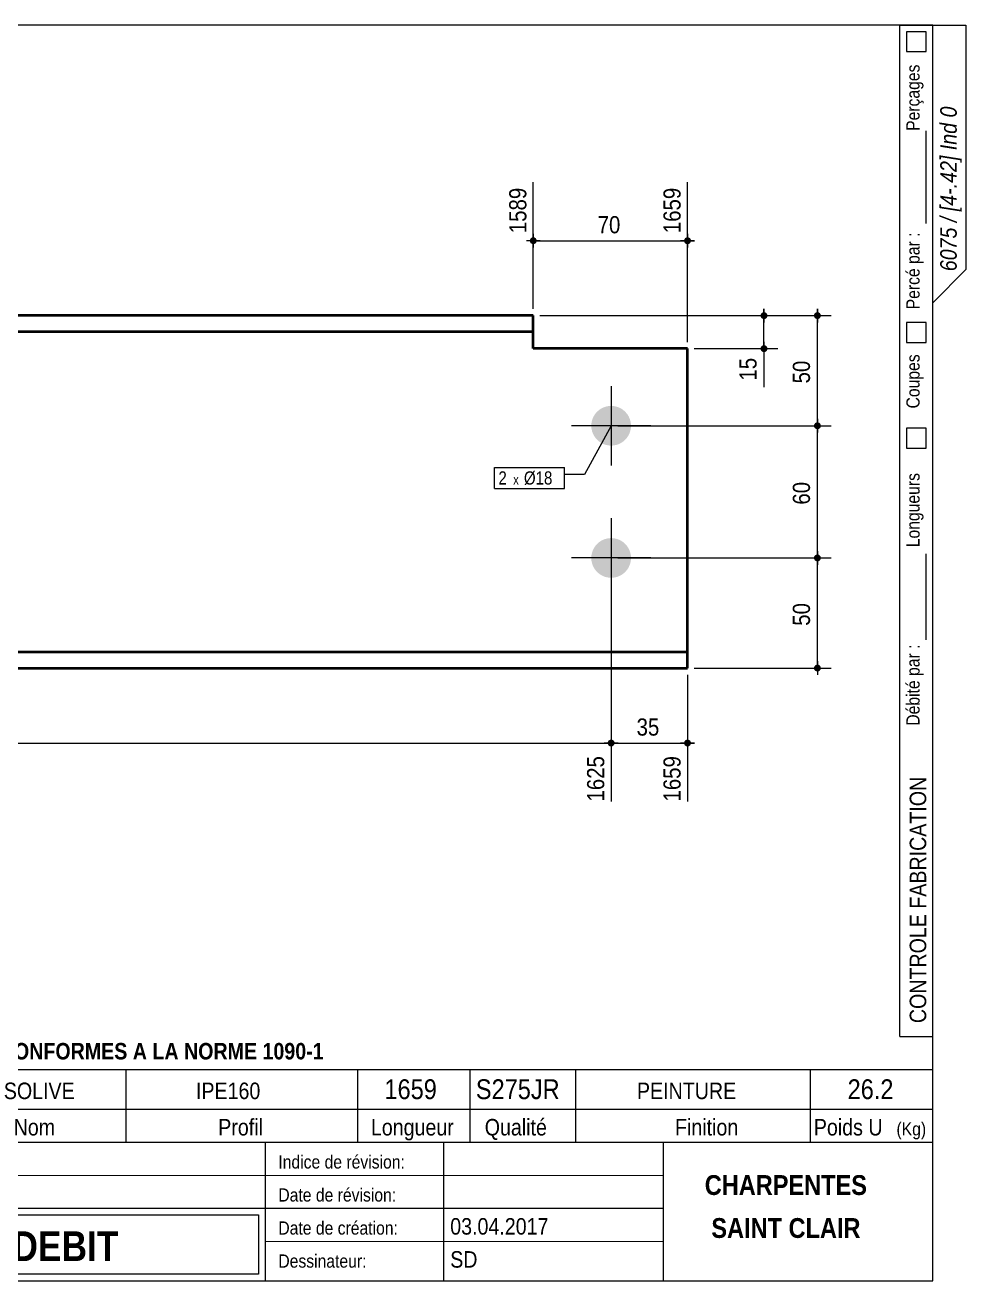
# Model space of a CAD drawing. Header units: millimetres. Extents: x 2 to 287, y 5 to 195.
# Drawn here: x 144.7 to 287, y 5 to 195 of the extents above; entities that cross this region are included whole.
import ezdxf

# ---------------------------------------------------------------- set-up
doc = ezdxf.new("R2010")
doc.units = ezdxf.units.MM
for name, color, linetype, lineweight in [('Autre type objet', 1, 'Continuous', 0), ('Boulon', 7, 'Continuous', 0), ('Cotation', 7, 'Continuous', 0), ('Désignation boulon', 3, 'Continuous', 0), ('Feuille dessin', 5, 'Continuous', 0), ('Piece', 2, 'Continuous', 0)]:
    doc.layers.add(name, color=color, linetype=linetype, lineweight=lineweight)
doc.styles.add('ARIAL', font='ARIAL.TTF')
doc.styles.add('ARIAL_BOLD', font='ARIALBD.TTF')
doc.styles.add('ARIAL_ITALIC', font='ARIALI.TTF')
doc.styles.add('COMIC_SANS_MS', font='COMIC.TTF')

# ---------------------------------------------------------------- blocks, each defined once
blk = doc.blocks.new('*A1')
at = {"layer": 'Boulon'}
for points in [[(233.42, 137.38), (233.49, 137.38), (233.56, 137.37), (233.64, 137.37), (233.71, 137.36), (233.78, 137.35), (233.86, 137.34), (233.93, 137.32), (234, 137.31), (234.07, 137.29), (234.14, 137.27), (234.21, 137.25), (234.28, 137.23), (234.35, 137.21), (234.42, 137.18), (234.49, 137.15), (234.56, 137.13), (234.63, 137.09), (234.69, 137.06), (234.76, 137.03), (234.82, 136.99), (234.88, 136.96), (234.95, 136.92), (235.01, 136.88), (235.07, 136.84), (235.13, 136.79), (235.19, 136.75), (235.25, 136.7), (235.3, 136.65), (235.36, 136.61), (235.41, 136.56), (235.46, 136.5), (235.52, 136.45), (235.57, 136.4), (235.61, 136.34), (235.66, 136.29), (235.71, 136.23), (235.75, 136.17), (235.8, 136.11), (235.84, 136.05), (235.88, 135.99), (235.92, 135.92), (235.95, 135.86), (235.99, 135.8), (236.02, 135.73), (236.05, 135.67), (236.08, 135.6), (236.11, 135.53), (236.14, 135.46), (236.17, 135.39), (236.19, 135.32), (236.21, 135.25), (236.23, 135.18), (236.25, 135.11), (236.27, 135.04), (236.28, 134.97), (236.3, 134.9), (236.31, 134.82), (236.32, 134.75), (236.33, 134.68), (236.33, 134.6), (236.34, 134.53), (236.34, 134.46), (236.34, 134.38), (236.34, 134.31), (236.34, 134.24), (236.33, 134.16), (236.33, 134.09), (236.32, 134.02), (236.31, 133.94), (236.3, 133.87), (236.28, 133.8), (236.27, 133.73), (236.25, 133.65), (236.23, 133.58), (236.21, 133.51), (236.19, 133.44), (236.17, 133.37), (236.14, 133.3), (236.11, 133.23), (236.08, 133.17), (236.05, 133.1), (236.02, 133.03), (235.99, 132.97), (235.95, 132.9), (235.92, 132.84), (235.88, 132.78), (235.84, 132.72), (235.8, 132.66), (235.75, 132.6), (235.71, 132.54), (235.66, 132.48), (235.61, 132.42), (235.57, 132.37), (235.52, 132.31), (235.46, 132.26), (235.41, 132.21), (235.36, 132.16), (235.3, 132.11), (235.25, 132.06), (235.19, 132.02), (235.13, 131.97), (235.07, 131.93), (235.01, 131.89), (234.95, 131.85), (234.88, 131.81), (234.82, 131.77), (234.76, 131.74), (234.69, 131.7), (234.63, 131.67), (234.56, 131.64), (234.49, 131.61), (234.42, 131.58), (234.35, 131.56), (234.28, 131.53), (234.21, 131.51), (234.14, 131.49), (234.07, 131.47), (234, 131.46), (233.93, 131.44), (233.86, 131.43), (233.78, 131.41), (233.71, 131.41), (233.64, 131.4), (233.56, 131.39), (233.49, 131.39), (233.42, 131.38), (233.34, 131.38), (233.27, 131.38), (233.2, 131.39), (233.12, 131.39), (233.05, 131.4), (232.98, 131.41), (232.9, 131.41), (232.83, 131.43), (232.76, 131.44), (232.69, 131.46), (232.61, 131.47), (232.54, 131.49), (232.47, 131.51), (232.4, 131.53), (232.33, 131.56), (232.26, 131.58), (232.19, 131.61), (232.13, 131.64), (232.06, 131.67), (231.99, 131.7), (231.93, 131.74), (231.86, 131.77), (231.8, 131.81), (231.74, 131.85), (231.68, 131.89), (231.61, 131.93), (231.56, 131.97), (231.5, 132.02), (231.44, 132.06), (231.38, 132.11), (231.33, 132.16), (231.27, 132.21), (231.22, 132.26), (231.17, 132.31), (231.12, 132.37), (231.07, 132.42), (231.02, 132.48), (230.98, 132.54), (230.93, 132.6), (230.89, 132.66), (230.85, 132.72), (230.81, 132.78), (230.77, 132.84), (230.73, 132.9), (230.7, 132.97), (230.66, 133.03), (230.63, 133.1), (230.6, 133.17), (230.57, 133.23), (230.54, 133.3), (230.52, 133.37), (230.49, 133.44), (230.47, 133.51), (230.45, 133.58), (230.43, 133.65), (230.42, 133.73), (230.4, 133.8), (230.39, 133.87), (230.37, 133.94), (230.36, 134.02), (230.36, 134.09), (230.35, 134.16), (230.35, 134.24), (230.34, 134.31), (230.34, 134.38), (230.34, 134.46), (230.35, 134.53), (230.35, 134.6), (230.36, 134.68), (230.36, 134.75), (230.37, 134.82), (230.39, 134.9), (230.4, 134.97), (230.42, 135.04), (230.43, 135.11), (230.45, 135.18), (230.47, 135.25), (230.49, 135.32), (230.52, 135.39), (230.54, 135.46), (230.57, 135.53), (230.6, 135.6), (230.63, 135.67), (230.66, 135.73), (230.7, 135.8), (230.73, 135.86), (230.77, 135.92), (230.81, 135.99), (230.85, 136.05), (230.89, 136.11), (230.93, 136.17), (230.98, 136.23), (231.02, 136.29), (231.07, 136.34), (231.12, 136.4), (231.17, 136.45), (231.22, 136.5), (231.27, 136.56), (231.33, 136.61), (231.38, 136.65), (231.44, 136.7), (231.5, 136.75), (231.56, 136.79), (231.61, 136.84), (231.68, 136.88), (231.74, 136.92), (231.8, 136.96), (231.86, 136.99), (231.93, 137.03), (231.99, 137.06), (232.06, 137.09), (232.13, 137.13), (232.19, 137.15), (232.26, 137.18), (232.33, 137.21), (232.4, 137.23), (232.47, 137.25), (232.54, 137.27), (232.61, 137.29), (232.69, 137.31), (232.76, 137.32), (232.83, 137.34), (232.9, 137.35), (232.98, 137.36), (233.05, 137.37), (233.12, 137.37), (233.2, 137.38), (233.27, 137.38), (233.34, 137.38)], [(233.42, 117.38), (233.49, 117.38), (233.56, 117.37), (233.64, 117.37), (233.71, 117.36), (233.78, 117.35), (233.86, 117.34), (233.93, 117.32), (234, 117.31), (234.07, 117.29), (234.14, 117.27), (234.21, 117.25), (234.28, 117.23), (234.35, 117.21), (234.42, 117.18), (234.49, 117.15), (234.56, 117.13), (234.63, 117.09), (234.69, 117.06), (234.76, 117.03), (234.82, 116.99), (234.88, 116.96), (234.95, 116.92), (235.01, 116.88), (235.07, 116.84), (235.13, 116.79), (235.19, 116.75), (235.25, 116.7), (235.3, 116.65), (235.36, 116.61), (235.41, 116.56), (235.46, 116.5), (235.52, 116.45), (235.57, 116.4), (235.61, 116.34), (235.66, 116.29), (235.71, 116.23), (235.75, 116.17), (235.8, 116.11), (235.84, 116.05), (235.88, 115.99), (235.92, 115.92), (235.95, 115.86), (235.99, 115.8), (236.02, 115.73), (236.05, 115.67), (236.08, 115.6), (236.11, 115.53), (236.14, 115.46), (236.17, 115.39), (236.19, 115.32), (236.21, 115.25), (236.23, 115.18), (236.25, 115.11), (236.27, 115.04), (236.28, 114.97), (236.3, 114.9), (236.31, 114.82), (236.32, 114.75), (236.33, 114.68), (236.33, 114.6), (236.34, 114.53), (236.34, 114.46), (236.34, 114.38), (236.34, 114.31), (236.34, 114.24), (236.33, 114.16), (236.33, 114.09), (236.32, 114.02), (236.31, 113.94), (236.3, 113.87), (236.28, 113.8), (236.27, 113.73), (236.25, 113.65), (236.23, 113.58), (236.21, 113.51), (236.19, 113.44), (236.17, 113.37), (236.14, 113.3), (236.11, 113.23), (236.08, 113.17), (236.05, 113.1), (236.02, 113.03), (235.99, 112.97), (235.95, 112.9), (235.92, 112.84), (235.88, 112.78), (235.84, 112.72), (235.8, 112.66), (235.75, 112.6), (235.71, 112.54), (235.66, 112.48), (235.61, 112.42), (235.57, 112.37), (235.52, 112.31), (235.46, 112.26), (235.41, 112.21), (235.36, 112.16), (235.3, 112.11), (235.25, 112.06), (235.19, 112.02), (235.13, 111.97), (235.07, 111.93), (235.01, 111.89), (234.95, 111.85), (234.88, 111.81), (234.82, 111.77), (234.76, 111.74), (234.69, 111.7), (234.63, 111.67), (234.56, 111.64), (234.49, 111.61), (234.42, 111.58), (234.35, 111.56), (234.28, 111.53), (234.21, 111.51), (234.14, 111.49), (234.07, 111.47), (234, 111.46), (233.93, 111.44), (233.86, 111.43), (233.78, 111.41), (233.71, 111.41), (233.64, 111.4), (233.56, 111.39), (233.49, 111.39), (233.42, 111.38), (233.34, 111.38), (233.27, 111.38), (233.2, 111.39), (233.12, 111.39), (233.05, 111.4), (232.98, 111.41), (232.9, 111.41), (232.83, 111.43), (232.76, 111.44), (232.69, 111.46), (232.61, 111.47), (232.54, 111.49), (232.47, 111.51), (232.4, 111.53), (232.33, 111.56), (232.26, 111.58), (232.19, 111.61), (232.13, 111.64), (232.06, 111.67), (231.99, 111.7), (231.93, 111.74), (231.86, 111.77), (231.8, 111.81), (231.74, 111.85), (231.68, 111.89), (231.61, 111.93), (231.56, 111.97), (231.5, 112.02), (231.44, 112.06), (231.38, 112.11), (231.33, 112.16), (231.27, 112.21), (231.22, 112.26), (231.17, 112.31), (231.12, 112.37), (231.07, 112.42), (231.02, 112.48), (230.98, 112.54), (230.93, 112.6), (230.89, 112.66), (230.85, 112.72), (230.81, 112.78), (230.77, 112.84), (230.73, 112.9), (230.7, 112.97), (230.66, 113.03), (230.63, 113.1), (230.6, 113.17), (230.57, 113.23), (230.54, 113.3), (230.52, 113.37), (230.49, 113.44), (230.47, 113.51), (230.45, 113.58), (230.43, 113.65), (230.42, 113.73), (230.4, 113.8), (230.39, 113.87), (230.37, 113.94), (230.36, 114.02), (230.36, 114.09), (230.35, 114.16), (230.35, 114.24), (230.34, 114.31), (230.34, 114.38), (230.34, 114.46), (230.35, 114.53), (230.35, 114.6), (230.36, 114.68), (230.36, 114.75), (230.37, 114.82), (230.39, 114.9), (230.4, 114.97), (230.42, 115.04), (230.43, 115.11), (230.45, 115.18), (230.47, 115.25), (230.49, 115.32), (230.52, 115.39), (230.54, 115.46), (230.57, 115.53), (230.6, 115.6), (230.63, 115.67), (230.66, 115.73), (230.7, 115.8), (230.73, 115.86), (230.77, 115.92), (230.81, 115.99), (230.85, 116.05), (230.89, 116.11), (230.93, 116.17), (230.98, 116.23), (231.02, 116.29), (231.07, 116.34), (231.12, 116.4), (231.17, 116.45), (231.22, 116.5), (231.27, 116.56), (231.33, 116.61), (231.38, 116.65), (231.44, 116.7), (231.5, 116.75), (231.56, 116.79), (231.61, 116.84), (231.68, 116.88), (231.74, 116.92), (231.8, 116.96), (231.86, 116.99), (231.93, 117.03), (231.99, 117.06), (232.06, 117.09), (232.13, 117.13), (232.19, 117.15), (232.26, 117.18), (232.33, 117.21), (232.4, 117.23), (232.47, 117.25), (232.54, 117.27), (232.61, 117.29), (232.69, 117.31), (232.76, 117.32), (232.83, 117.34), (232.9, 117.35), (232.98, 117.36), (233.05, 117.37), (233.12, 117.37), (233.2, 117.38), (233.27, 117.38), (233.34, 117.38)]]:
    blk.add_hatch(color=256, dxfattribs=at).paths.add_polyline_path(points, flags=17)
at = {"layer": 'Boulon', "linetype": 'Continuous', "lineweight": 0}
for p, q in [((233.34, 140.38), (233.34, 128.38)), ((239.34, 134.38), (227.34, 134.38)), ((233.34, 120.38), (233.34, 108.38)), ((239.34, 114.38), (227.34, 114.38))]:
    blk.add_line(p, q, dxfattribs=at)
blk = doc.blocks.new('*A3')
at = {"layer": 'Piece', "color": 2, "linetype": 'Continuous', "lineweight": 40}
for p, q in [((221.560897, 151.049112), (141.560897, 151.049112)), ((221.560897, 146.049112), (221.560897, 151.049112)), ((221.560897, 148.582445), (141.560897, 148.582445)), ((244.893801, 146.049112), (221.560897, 146.049112)), ((244.893801, 97.715779), (244.893801, 146.049112)), ((141.560897, 100.182445), (244.893801, 100.182445)), ((141.560897, 97.715779), (244.893801, 97.715779))]:
    blk.add_line(p, q, dxfattribs=at)
blk = doc.blocks.new('*A4')
at = {"layer": 'Feuille dessin', "linetype": 'Continuous', "lineweight": 0}
for p, q in [((282, 195), (5, 195)), ((282, 5), (282, 195)), ((5, 5), (282, 5))]:
    blk.add_line(p, q, dxfattribs=at)
blk = doc.blocks.new('*A5')
at = {"layer": 'Autre type objet', "linetype": 'Continuous', "lineweight": 0}
for p, q in [((277, 42), (277, 195)), ((277, 195), (287, 195)), ((278, 194), (278, 191)), ((281, 194), (278, 194)), ((281, 191), (281, 194)), ((282, 42), (282, 195)), ((287, 195), (287, 158)), ((278, 191), (281, 191)), ((281, 165), (281, 179)), ((287, 158), (282, 153)), ((278, 150), (278, 147)), ((281, 150), (278, 150)), ((281, 147), (281, 150)), ((278, 147), (281, 147)), ((278, 134), (278, 131)), ((281, 134), (278, 134)), ((281, 131), (281, 134)), ((278, 131), (281, 131)), ((281, 102), (281, 115)), ((277, 42), (282, 42))]:
    blk.add_line(p, q, dxfattribs=at)
at = {"layer": 'Autre type objet', "width": 0.85}
for s, height, style, p in [('Perçages', 2, 'ARIAL', (280, 179)), ('6075 / [4-.42] Ind 0', 2.5, 'ARIAL_ITALIC', (285.619109, 157.760245)), ('Percé par :', 2, 'ARIAL', (280, 152)), ('Coupes', 2, 'ARIAL', (280, 137)), ('Longueurs', 2, 'ARIAL', (280, 116)), ('Débité par :', 2, 'ARIAL', (280, 89)), ('CONTROLE FABRICATION', 2.5, 'ARIAL', (281, 44))]:
    blk.add_text(s, height=height, rotation=90, dxfattribs=dict(at, style=style)).set_placement(p)
blk = doc.blocks.new('*A7')
at = {"layer": 'Autre type objet', "linetype": 'Continuous', "lineweight": 0}
for p, q in [((92, 37), (282, 37)), ((160, 31), (160, 37)), ((195, 31), (195, 37)), ((212, 31), (212, 37)), ((228, 31), (228, 37)), ((263.5, 31), (263.5, 37)), ((282, 31), (282, 37)), ((92, 31), (282, 31)), ((160, 26), (160, 31)), ((195, 26), (195, 31)), ((212, 26), (212, 31)), ((228, 26), (228, 31)), ((263.5, 26), (263.5, 31)), ((282, 5), (282, 31)), ((92, 26), (282, 26)), ((181, 26), (181, 5)), ((208, 26), (208, 5)), ((241.262466, 5), (241.262466, 26)), ((92, 21), (241.327069, 20.935451)), ((92, 16), (181, 16)), ((181, 16), (241.297815, 16.021151)), ((93, 15), (180, 15)), ((180, 15), (180, 6)), ((181, 11), (241.217807, 10.969512)), ((180, 6), (93, 6)), ((92, 5), (282, 5))]:
    blk.add_line(p, q, dxfattribs=at)
at = {"layer": 'Autre type objet', "width": 0.85}
for s, height, style, p in [('TOLERANCES ESSENTIELLES CONFORMES A LA NORME 1090-1', 2.5, 'ARIAL_BOLD', (96.5, 38.5)), ('SOLIVE', 2.5, 'ARIAL', (141.474609, 32.5)), ('IPE160', 2.5, 'ARIAL', (170.538574, 32.5)), ('1659', 3, 'ARIAL', (199.053223, 32.5)), ('S275JR', 3, 'ARIAL', (212.880127, 32.5)), ('PEINTURE', 2.5, 'ARIAL', (237.24646, 32.5)), ('26.2', 3, 'ARIAL', (269.109863, 32.5)), ('Nom', 2.5, 'ARIAL', (142.961426, 27)), ('Profil', 2.5, 'ARIAL', (173.903564, 27)), ('Longueur', 2.5, 'ARIAL', (197, 27)), ('Qualité', 2.5, 'ARIAL', (214.218018, 27)), ('Finition', 2.5, 'ARIAL', (243, 27)), ('Poids U', 2.5, 'ARIAL', (264, 27)), ('(Kg)', 2, 'ARIAL', (276.5, 27)), ('Indice de révision:', 2, 'ARIAL', (183, 22)), ('CHARPENTES', 3, 'ARIAL_BOLD', (247.5, 18)), ('Date de révision:', 2, 'ARIAL', (183, 17)), ('Date de création:', 2, 'ARIAL', (183, 12)), ('03.04.2017', 2.5, 'ARIAL', (209, 12)), ('SAINT CLAIR', 3, 'ARIAL_BOLD', (248.5, 11.5)), ('CROQUIS   DE  DEBIT', 4.5, 'ARIAL_BOLD', (103, 8)), ('SD', 2.5, 'ARIAL', (209, 7)), ('Dessinateur:', 2, 'ARIAL', (183, 7))]:
    blk.add_text(s, height=height, dxfattribs=dict(at, style=style)).set_placement(p)
blk = doc.blocks.new('*A10')
at = {"layer": 'Cotation'}
blk.add_hatch(color=256, dxfattribs=at).paths.add_polyline_path([(233.32, 85.86), (233.29, 85.86), (233.27, 85.87), (233.24, 85.87), (233.22, 85.88), (233.19, 85.88), (233.17, 85.89), (233.14, 85.9), (233.12, 85.91), (233.1, 85.92), (233.08, 85.94), (233.05, 85.95), (233.03, 85.96), (233.01, 85.98), (232.99, 86), (232.97, 86.01), (232.96, 86.03), (232.94, 86.05), (232.92, 86.07), (232.91, 86.09), (232.9, 86.12), (232.88, 86.14), (232.87, 86.16), (232.86, 86.18), (232.85, 86.21), (232.84, 86.23), (232.84, 86.26), (232.83, 86.28), (232.83, 86.31), (232.82, 86.33), (232.82, 86.36), (232.82, 86.38), (232.82, 86.41), (232.82, 86.43), (232.83, 86.46), (232.83, 86.48), (232.84, 86.51), (232.84, 86.53), (232.85, 86.56), (232.86, 86.58), (232.87, 86.6), (232.88, 86.63), (232.9, 86.65), (232.91, 86.67), (232.92, 86.69), (232.94, 86.71), (232.96, 86.73), (232.97, 86.75), (232.99, 86.77), (233.01, 86.78), (233.03, 86.8), (233.05, 86.81), (233.08, 86.83), (233.1, 86.84), (233.12, 86.85), (233.14, 86.86), (233.17, 86.87), (233.19, 86.88), (233.22, 86.89), (233.24, 86.89), (233.27, 86.9), (233.29, 86.9), (233.32, 86.9), (233.34, 86.9), (233.37, 86.9), (233.39, 86.9), (233.42, 86.9), (233.44, 86.89), (233.47, 86.89), (233.49, 86.88), (233.52, 86.87), (233.54, 86.86), (233.56, 86.85), (233.59, 86.84), (233.61, 86.83), (233.63, 86.81), (233.65, 86.8), (233.67, 86.78), (233.69, 86.77), (233.71, 86.75), (233.73, 86.73), (233.74, 86.71), (233.76, 86.69), (233.77, 86.67), (233.79, 86.65), (233.8, 86.63), (233.81, 86.6), (233.82, 86.58), (233.83, 86.56), (233.84, 86.53), (233.85, 86.51), (233.85, 86.48), (233.86, 86.46), (233.86, 86.43), (233.86, 86.41), (233.86, 86.38), (233.86, 86.36), (233.86, 86.33), (233.86, 86.31), (233.85, 86.28), (233.85, 86.26), (233.84, 86.23), (233.83, 86.21), (233.82, 86.18), (233.81, 86.16), (233.8, 86.14), (233.79, 86.12), (233.77, 86.09), (233.76, 86.07), (233.74, 86.05), (233.73, 86.03), (233.71, 86.01), (233.69, 86), (233.67, 85.98), (233.65, 85.96), (233.63, 85.95), (233.61, 85.94), (233.59, 85.92), (233.56, 85.91), (233.54, 85.9), (233.52, 85.89), (233.49, 85.88), (233.47, 85.88), (233.44, 85.87), (233.42, 85.87), (233.39, 85.86), (233.37, 85.86), (233.34, 85.86)], flags=17)
at = {"layer": 'Cotation', "linetype": 'Continuous', "lineweight": 0}
for p, q in [((233.34, 113.38), (233.34, 77.53)), ((233.34, 87.42), (233.34, 85.34)), ((46.46, 86.38), (233.34, 86.38)), ((234.38, 86.38), (232.3, 86.38)), ((233.34, 86.38), (234.38, 86.38))]:
    blk.add_line(p, q, dxfattribs=at)
at = {"layer": 'Cotation'}
blk.add_point((233.34, 86.38), dxfattribs=at)
at = {"layer": 'Cotation', "style": 'ARIAL', "width": 0.85}
blk.add_text('1625', height=2.6, rotation=90.0002, dxfattribs=at).set_placement((232.3, 77.53))
blk = doc.blocks.new('*A11')
at = {"layer": 'Cotation'}
for points in [[(233.32, 85.86), (233.29, 85.86), (233.27, 85.87), (233.24, 85.87), (233.22, 85.88), (233.19, 85.88), (233.17, 85.89), (233.14, 85.9), (233.12, 85.91), (233.1, 85.92), (233.08, 85.94), (233.05, 85.95), (233.03, 85.96), (233.01, 85.98), (232.99, 86), (232.97, 86.01), (232.96, 86.03), (232.94, 86.05), (232.92, 86.07), (232.91, 86.09), (232.9, 86.12), (232.88, 86.14), (232.87, 86.16), (232.86, 86.18), (232.85, 86.21), (232.84, 86.23), (232.84, 86.26), (232.83, 86.28), (232.83, 86.31), (232.82, 86.33), (232.82, 86.36), (232.82, 86.38), (232.82, 86.41), (232.82, 86.43), (232.83, 86.46), (232.83, 86.48), (232.84, 86.51), (232.84, 86.53), (232.85, 86.56), (232.86, 86.58), (232.87, 86.6), (232.88, 86.63), (232.9, 86.65), (232.91, 86.67), (232.92, 86.69), (232.94, 86.71), (232.96, 86.73), (232.97, 86.75), (232.99, 86.77), (233.01, 86.78), (233.03, 86.8), (233.05, 86.81), (233.08, 86.83), (233.1, 86.84), (233.12, 86.85), (233.14, 86.86), (233.17, 86.87), (233.19, 86.88), (233.22, 86.89), (233.24, 86.89), (233.27, 86.9), (233.29, 86.9), (233.32, 86.9), (233.34, 86.9), (233.37, 86.9), (233.39, 86.9), (233.42, 86.9), (233.44, 86.89), (233.47, 86.89), (233.49, 86.88), (233.52, 86.87), (233.54, 86.86), (233.56, 86.85), (233.59, 86.84), (233.61, 86.83), (233.63, 86.81), (233.65, 86.8), (233.67, 86.78), (233.69, 86.77), (233.71, 86.75), (233.73, 86.73), (233.74, 86.71), (233.76, 86.69), (233.77, 86.67), (233.79, 86.65), (233.8, 86.63), (233.81, 86.6), (233.82, 86.58), (233.83, 86.56), (233.84, 86.53), (233.85, 86.51), (233.85, 86.48), (233.86, 86.46), (233.86, 86.43), (233.86, 86.41), (233.86, 86.38), (233.86, 86.36), (233.86, 86.33), (233.86, 86.31), (233.85, 86.28), (233.85, 86.26), (233.84, 86.23), (233.83, 86.21), (233.82, 86.18), (233.81, 86.16), (233.8, 86.14), (233.79, 86.12), (233.77, 86.09), (233.76, 86.07), (233.74, 86.05), (233.73, 86.03), (233.71, 86.01), (233.69, 86), (233.67, 85.98), (233.65, 85.96), (233.63, 85.95), (233.61, 85.94), (233.59, 85.92), (233.56, 85.91), (233.54, 85.9), (233.52, 85.89), (233.49, 85.88), (233.47, 85.88), (233.44, 85.87), (233.42, 85.87), (233.39, 85.86), (233.37, 85.86), (233.34, 85.86)], [(244.87, 85.86), (244.84, 85.86), (244.82, 85.87), (244.79, 85.87), (244.77, 85.88), (244.74, 85.88), (244.72, 85.89), (244.69, 85.9), (244.67, 85.91), (244.65, 85.92), (244.63, 85.94), (244.6, 85.95), (244.58, 85.96), (244.56, 85.98), (244.54, 86), (244.53, 86.01), (244.51, 86.03), (244.49, 86.05), (244.48, 86.07), (244.46, 86.09), (244.45, 86.12), (244.44, 86.14), (244.42, 86.16), (244.41, 86.18), (244.4, 86.21), (244.4, 86.23), (244.39, 86.26), (244.38, 86.28), (244.38, 86.31), (244.38, 86.33), (244.37, 86.36), (244.37, 86.38), (244.37, 86.41), (244.38, 86.43), (244.38, 86.46), (244.38, 86.48), (244.39, 86.51), (244.4, 86.53), (244.4, 86.56), (244.41, 86.58), (244.42, 86.6), (244.44, 86.63), (244.45, 86.65), (244.46, 86.67), (244.48, 86.69), (244.49, 86.71), (244.51, 86.73), (244.53, 86.75), (244.54, 86.77), (244.56, 86.78), (244.58, 86.8), (244.6, 86.81), (244.63, 86.83), (244.65, 86.84), (244.67, 86.85), (244.69, 86.86), (244.72, 86.87), (244.74, 86.88), (244.77, 86.89), (244.79, 86.89), (244.82, 86.9), (244.84, 86.9), (244.87, 86.9), (244.89, 86.9), (244.92, 86.9), (244.94, 86.9), (244.97, 86.9), (245, 86.89), (245.02, 86.89), (245.04, 86.88), (245.07, 86.87), (245.09, 86.86), (245.12, 86.85), (245.14, 86.84), (245.16, 86.83), (245.18, 86.81), (245.2, 86.8), (245.22, 86.78), (245.24, 86.77), (245.26, 86.75), (245.28, 86.73), (245.3, 86.71), (245.31, 86.69), (245.33, 86.67), (245.34, 86.65), (245.35, 86.63), (245.36, 86.6), (245.37, 86.58), (245.38, 86.56), (245.39, 86.53), (245.4, 86.51), (245.4, 86.48), (245.41, 86.46), (245.41, 86.43), (245.41, 86.41), (245.41, 86.38), (245.41, 86.36), (245.41, 86.33), (245.41, 86.31), (245.4, 86.28), (245.4, 86.26), (245.39, 86.23), (245.38, 86.21), (245.37, 86.18), (245.36, 86.16), (245.35, 86.14), (245.34, 86.12), (245.33, 86.09), (245.31, 86.07), (245.3, 86.05), (245.28, 86.03), (245.26, 86.01), (245.24, 86), (245.22, 85.98), (245.2, 85.96), (245.18, 85.95), (245.16, 85.94), (245.14, 85.92), (245.12, 85.91), (245.09, 85.9), (245.07, 85.89), (245.04, 85.88), (245.02, 85.88), (245, 85.87), (244.97, 85.87), (244.94, 85.86), (244.92, 85.86), (244.89, 85.86)]]:
    blk.add_hatch(color=256, dxfattribs=at).paths.add_polyline_path(points, flags=17)
at = {"layer": 'Cotation', "linetype": 'Continuous', "lineweight": 0}
for p, q in [((233.34, 113.38), (233.34, 77.53)), ((244.89, 96.72), (244.89, 77.53)), ((233.34, 87.42), (233.34, 85.34)), ((244.89, 87.42), (244.89, 85.34)), ((234.38, 86.38), (232.3, 86.38)), ((233.34, 86.38), (232.3, 86.38)), ((233.34, 86.38), (244.89, 86.38)), ((245.93, 86.38), (243.85, 86.38)), ((244.89, 86.38), (245.93, 86.38))]:
    blk.add_line(p, q, dxfattribs=at)
at = {"layer": 'Cotation'}
for p in [(233.34, 86.38), (244.89, 86.38)]:
    blk.add_point(p, dxfattribs=at)
at = {"layer": 'Cotation', "style": 'ARIAL', "width": 0.85}
blk.add_text('35', height=2.6, dxfattribs=at).set_placement((237.19, 87.5))
blk.add_text('1659', height=2.6, rotation=90.0002, dxfattribs=at).set_placement((243.85, 77.53))
blk = doc.blocks.new('*A13')
at = {"layer": 'Cotation'}
for points in [[(221.54, 161.86), (221.51, 161.86), (221.48, 161.87), (221.46, 161.87), (221.43, 161.88), (221.41, 161.88), (221.39, 161.89), (221.36, 161.9), (221.34, 161.91), (221.32, 161.92), (221.29, 161.94), (221.27, 161.95), (221.25, 161.96), (221.23, 161.98), (221.21, 162), (221.19, 162.01), (221.18, 162.03), (221.16, 162.05), (221.14, 162.07), (221.13, 162.09), (221.11, 162.12), (221.1, 162.14), (221.09, 162.16), (221.08, 162.18), (221.07, 162.21), (221.06, 162.23), (221.06, 162.26), (221.05, 162.28), (221.05, 162.31), (221.04, 162.33), (221.04, 162.36), (221.04, 162.38), (221.04, 162.41), (221.04, 162.43), (221.05, 162.46), (221.05, 162.48), (221.06, 162.51), (221.06, 162.53), (221.07, 162.56), (221.08, 162.58), (221.09, 162.6), (221.1, 162.63), (221.11, 162.65), (221.13, 162.67), (221.14, 162.69), (221.16, 162.71), (221.18, 162.73), (221.19, 162.75), (221.21, 162.77), (221.23, 162.78), (221.25, 162.8), (221.27, 162.81), (221.29, 162.83), (221.32, 162.84), (221.34, 162.85), (221.36, 162.86), (221.39, 162.87), (221.41, 162.88), (221.43, 162.89), (221.46, 162.89), (221.48, 162.9), (221.51, 162.9), (221.54, 162.9), (221.56, 162.9), (221.59, 162.9), (221.61, 162.9), (221.64, 162.9), (221.66, 162.89), (221.69, 162.89), (221.71, 162.88), (221.74, 162.87), (221.76, 162.86), (221.78, 162.85), (221.81, 162.84), (221.83, 162.83), (221.85, 162.81), (221.87, 162.8), (221.89, 162.78), (221.91, 162.77), (221.93, 162.75), (221.95, 162.73), (221.96, 162.71), (221.98, 162.69), (221.99, 162.67), (222.01, 162.65), (222.02, 162.63), (222.03, 162.6), (222.04, 162.58), (222.05, 162.56), (222.06, 162.53), (222.07, 162.51), (222.07, 162.48), (222.08, 162.46), (222.08, 162.43), (222.08, 162.41), (222.08, 162.38), (222.08, 162.36), (222.08, 162.33), (222.08, 162.31), (222.07, 162.28), (222.07, 162.26), (222.06, 162.23), (222.05, 162.21), (222.04, 162.18), (222.03, 162.16), (222.02, 162.14), (222.01, 162.12), (221.99, 162.09), (221.98, 162.07), (221.96, 162.05), (221.95, 162.03), (221.93, 162.01), (221.91, 162), (221.89, 161.98), (221.87, 161.96), (221.85, 161.95), (221.83, 161.94), (221.81, 161.92), (221.78, 161.91), (221.76, 161.9), (221.74, 161.89), (221.71, 161.88), (221.69, 161.88), (221.66, 161.87), (221.64, 161.87), (221.61, 161.86), (221.59, 161.86), (221.56, 161.86)], [(244.87, 161.86), (244.84, 161.86), (244.82, 161.87), (244.79, 161.87), (244.77, 161.88), (244.74, 161.88), (244.72, 161.89), (244.69, 161.9), (244.67, 161.91), (244.65, 161.92), (244.63, 161.94), (244.6, 161.95), (244.58, 161.96), (244.56, 161.98), (244.54, 162), (244.53, 162.01), (244.51, 162.03), (244.49, 162.05), (244.48, 162.07), (244.46, 162.09), (244.45, 162.12), (244.44, 162.14), (244.42, 162.16), (244.41, 162.18), (244.4, 162.21), (244.4, 162.23), (244.39, 162.26), (244.38, 162.28), (244.38, 162.31), (244.38, 162.33), (244.37, 162.36), (244.37, 162.38), (244.37, 162.41), (244.38, 162.43), (244.38, 162.46), (244.38, 162.48), (244.39, 162.51), (244.4, 162.53), (244.4, 162.56), (244.41, 162.58), (244.42, 162.6), (244.44, 162.63), (244.45, 162.65), (244.46, 162.67), (244.48, 162.69), (244.49, 162.71), (244.51, 162.73), (244.53, 162.75), (244.54, 162.77), (244.56, 162.78), (244.58, 162.8), (244.6, 162.81), (244.63, 162.83), (244.65, 162.84), (244.67, 162.85), (244.69, 162.86), (244.72, 162.87), (244.74, 162.88), (244.77, 162.89), (244.79, 162.89), (244.82, 162.9), (244.84, 162.9), (244.87, 162.9), (244.89, 162.9), (244.92, 162.9), (244.94, 162.9), (244.97, 162.9), (245, 162.89), (245.02, 162.89), (245.04, 162.88), (245.07, 162.87), (245.09, 162.86), (245.12, 162.85), (245.14, 162.84), (245.16, 162.83), (245.18, 162.81), (245.2, 162.8), (245.22, 162.78), (245.24, 162.77), (245.26, 162.75), (245.28, 162.73), (245.3, 162.71), (245.31, 162.69), (245.33, 162.67), (245.34, 162.65), (245.35, 162.63), (245.36, 162.6), (245.37, 162.58), (245.38, 162.56), (245.39, 162.53), (245.4, 162.51), (245.4, 162.48), (245.41, 162.46), (245.41, 162.43), (245.41, 162.41), (245.41, 162.38), (245.41, 162.36), (245.41, 162.33), (245.41, 162.31), (245.4, 162.28), (245.4, 162.26), (245.39, 162.23), (245.38, 162.21), (245.37, 162.18), (245.36, 162.16), (245.35, 162.14), (245.34, 162.12), (245.33, 162.09), (245.31, 162.07), (245.3, 162.05), (245.28, 162.03), (245.26, 162.01), (245.24, 162), (245.22, 161.98), (245.2, 161.96), (245.18, 161.95), (245.16, 161.94), (245.14, 161.92), (245.12, 161.91), (245.09, 161.9), (245.07, 161.89), (245.04, 161.88), (245.02, 161.88), (245, 161.87), (244.97, 161.87), (244.94, 161.86), (244.92, 161.86), (244.89, 161.86)]]:
    blk.add_hatch(color=256, dxfattribs=at).paths.add_polyline_path(points, flags=17)
at = {"layer": 'Cotation', "linetype": 'Continuous', "lineweight": 0}
for p, q in [((221.56, 152.05), (221.56, 171.24)), ((244.89, 147.05), (244.89, 171.24)), ((221.56, 163.42), (221.56, 161.34)), ((244.89, 163.42), (244.89, 161.34)), ((222.6, 162.38), (220.52, 162.38)), ((221.56, 162.38), (220.52, 162.38)), ((221.56, 162.38), (244.89, 162.38)), ((245.93, 162.38), (243.85, 162.38)), ((244.89, 162.38), (245.93, 162.38))]:
    blk.add_line(p, q, dxfattribs=at)
at = {"layer": 'Cotation'}
for p in [(221.56, 162.38), (244.89, 162.38)]:
    blk.add_point(p, dxfattribs=at)
at = {"layer": 'Cotation', "style": 'ARIAL', "width": 0.85}
for s, p in [('1589', (220.52, 163.52)), ('1659', (243.85, 163.52))]:
    blk.add_text(s, height=2.6, rotation=90.0002, dxfattribs=at).set_placement(p)
blk.add_text('70', height=2.6, dxfattribs=at).set_placement((231.3, 163.5))
blk = doc.blocks.new('*A15')
at = {"layer": 'Cotation'}
for points in [[(256.44, 150.53), (256.41, 150.53), (256.38, 150.53), (256.36, 150.54), (256.33, 150.54), (256.31, 150.55), (256.29, 150.56), (256.26, 150.57), (256.24, 150.58), (256.22, 150.59), (256.19, 150.6), (256.17, 150.62), (256.15, 150.63), (256.13, 150.65), (256.11, 150.66), (256.09, 150.68), (256.08, 150.7), (256.06, 150.72), (256.04, 150.74), (256.03, 150.76), (256.01, 150.78), (256, 150.8), (255.99, 150.83), (255.98, 150.85), (255.97, 150.87), (255.96, 150.9), (255.96, 150.92), (255.95, 150.95), (255.95, 150.97), (255.94, 151), (255.94, 151.02), (255.94, 151.05), (255.94, 151.07), (255.94, 151.1), (255.95, 151.13), (255.95, 151.15), (255.96, 151.18), (255.96, 151.2), (255.97, 151.22), (255.98, 151.25), (255.99, 151.27), (256, 151.29), (256.01, 151.32), (256.03, 151.34), (256.04, 151.36), (256.06, 151.38), (256.08, 151.4), (256.09, 151.42), (256.11, 151.43), (256.13, 151.45), (256.15, 151.47), (256.17, 151.48), (256.19, 151.5), (256.22, 151.51), (256.24, 151.52), (256.26, 151.53), (256.29, 151.54), (256.31, 151.55), (256.33, 151.55), (256.36, 151.56), (256.38, 151.56), (256.41, 151.57), (256.44, 151.57), (256.46, 151.57), (256.49, 151.57), (256.51, 151.57), (256.54, 151.56), (256.56, 151.56), (256.59, 151.55), (256.61, 151.55), (256.64, 151.54), (256.66, 151.53), (256.68, 151.52), (256.71, 151.51), (256.73, 151.5), (256.75, 151.48), (256.77, 151.47), (256.79, 151.45), (256.81, 151.43), (256.83, 151.42), (256.85, 151.4), (256.86, 151.38), (256.88, 151.36), (256.89, 151.34), (256.91, 151.32), (256.92, 151.29), (256.93, 151.27), (256.94, 151.25), (256.95, 151.22), (256.96, 151.2), (256.97, 151.18), (256.97, 151.15), (256.98, 151.13), (256.98, 151.1), (256.98, 151.07), (256.98, 151.05), (256.98, 151.02), (256.98, 151), (256.98, 150.97), (256.97, 150.95), (256.97, 150.92), (256.96, 150.9), (256.95, 150.87), (256.94, 150.85), (256.93, 150.83), (256.92, 150.8), (256.91, 150.78), (256.89, 150.76), (256.88, 150.74), (256.86, 150.72), (256.85, 150.7), (256.83, 150.68), (256.81, 150.66), (256.79, 150.65), (256.77, 150.63), (256.75, 150.62), (256.73, 150.6), (256.71, 150.59), (256.68, 150.58), (256.66, 150.57), (256.64, 150.56), (256.61, 150.55), (256.59, 150.54), (256.56, 150.54), (256.54, 150.53), (256.51, 150.53), (256.49, 150.53), (256.46, 150.53)], [(256.44, 145.53), (256.41, 145.53), (256.38, 145.53), (256.36, 145.54), (256.33, 145.54), (256.31, 145.55), (256.29, 145.56), (256.26, 145.57), (256.24, 145.58), (256.22, 145.59), (256.19, 145.6), (256.17, 145.62), (256.15, 145.63), (256.13, 145.65), (256.11, 145.66), (256.09, 145.68), (256.08, 145.7), (256.06, 145.72), (256.04, 145.74), (256.03, 145.76), (256.01, 145.78), (256, 145.8), (255.99, 145.83), (255.98, 145.85), (255.97, 145.87), (255.96, 145.9), (255.96, 145.92), (255.95, 145.95), (255.95, 145.97), (255.94, 146), (255.94, 146.02), (255.94, 146.05), (255.94, 146.07), (255.94, 146.1), (255.95, 146.13), (255.95, 146.15), (255.96, 146.18), (255.96, 146.2), (255.97, 146.22), (255.98, 146.25), (255.99, 146.27), (256, 146.29), (256.01, 146.32), (256.03, 146.34), (256.04, 146.36), (256.06, 146.38), (256.08, 146.4), (256.09, 146.42), (256.11, 146.43), (256.13, 146.45), (256.15, 146.47), (256.17, 146.48), (256.19, 146.5), (256.22, 146.51), (256.24, 146.52), (256.26, 146.53), (256.29, 146.54), (256.31, 146.55), (256.33, 146.55), (256.36, 146.56), (256.38, 146.56), (256.41, 146.57), (256.44, 146.57), (256.46, 146.57), (256.49, 146.57), (256.51, 146.57), (256.54, 146.56), (256.56, 146.56), (256.59, 146.55), (256.61, 146.55), (256.64, 146.54), (256.66, 146.53), (256.68, 146.52), (256.71, 146.51), (256.73, 146.5), (256.75, 146.48), (256.77, 146.47), (256.79, 146.45), (256.81, 146.43), (256.83, 146.42), (256.85, 146.4), (256.86, 146.38), (256.88, 146.36), (256.89, 146.34), (256.91, 146.32), (256.92, 146.29), (256.93, 146.27), (256.94, 146.25), (256.95, 146.22), (256.96, 146.2), (256.97, 146.18), (256.97, 146.15), (256.98, 146.13), (256.98, 146.1), (256.98, 146.07), (256.98, 146.05), (256.98, 146.02), (256.98, 146), (256.98, 145.97), (256.97, 145.95), (256.97, 145.92), (256.96, 145.9), (256.95, 145.87), (256.94, 145.85), (256.93, 145.83), (256.92, 145.8), (256.91, 145.78), (256.89, 145.76), (256.88, 145.74), (256.86, 145.72), (256.85, 145.7), (256.83, 145.68), (256.81, 145.66), (256.79, 145.65), (256.77, 145.63), (256.75, 145.62), (256.73, 145.6), (256.71, 145.59), (256.68, 145.58), (256.66, 145.57), (256.64, 145.56), (256.61, 145.55), (256.59, 145.54), (256.56, 145.54), (256.54, 145.53), (256.51, 145.53), (256.49, 145.53), (256.46, 145.53)]]:
    blk.add_hatch(color=256, dxfattribs=at).paths.add_polyline_path(points, flags=17)
at = {"layer": 'Cotation', "linetype": 'Continuous', "lineweight": 0}
for p, q in [((256.46, 152.09), (256.46, 150.01)), ((256.46, 151.05), (256.46, 152.09)), ((222.56, 151.05), (258.54, 151.05)), ((255.42, 151.05), (257.5, 151.05)), ((256.46, 146.05), (256.46, 151.05)), ((256.46, 147.09), (256.46, 145.01)), ((245.89, 146.05), (258.54, 146.05)), ((255.42, 146.05), (257.5, 146.05)), ((256.46, 146.05), (256.46, 140.24)), ((256.46, 146.05), (256.46, 140.24))]:
    blk.add_line(p, q, dxfattribs=at)
at = {"layer": 'Cotation'}
for p in [(256.46, 151.05), (256.46, 146.05)]:
    blk.add_point(p, dxfattribs=at)
at = {"layer": 'Cotation', "style": 'ARIAL', "width": 0.85}
blk.add_text('15', height=2.6, rotation=90.0002, dxfattribs=at).set_placement((255.34, 141.22))
blk = doc.blocks.new('*A16')
at = {"layer": 'Cotation'}
for points in [[(264.52, 113.86), (264.49, 113.86), (264.47, 113.87), (264.44, 113.87), (264.42, 113.88), (264.39, 113.88), (264.37, 113.89), (264.35, 113.9), (264.32, 113.91), (264.3, 113.92), (264.28, 113.94), (264.26, 113.95), (264.23, 113.96), (264.21, 113.98), (264.19, 114), (264.18, 114.01), (264.16, 114.03), (264.14, 114.05), (264.13, 114.07), (264.11, 114.09), (264.1, 114.12), (264.09, 114.14), (264.07, 114.16), (264.06, 114.18), (264.05, 114.21), (264.05, 114.23), (264.04, 114.26), (264.03, 114.28), (264.03, 114.31), (264.03, 114.33), (264.02, 114.36), (264.02, 114.38), (264.02, 114.41), (264.03, 114.43), (264.03, 114.46), (264.03, 114.48), (264.04, 114.51), (264.05, 114.53), (264.05, 114.56), (264.06, 114.58), (264.07, 114.6), (264.09, 114.63), (264.1, 114.65), (264.11, 114.67), (264.13, 114.69), (264.14, 114.71), (264.16, 114.73), (264.18, 114.75), (264.19, 114.77), (264.21, 114.78), (264.23, 114.8), (264.26, 114.81), (264.28, 114.83), (264.3, 114.84), (264.32, 114.85), (264.35, 114.86), (264.37, 114.87), (264.39, 114.88), (264.42, 114.89), (264.44, 114.89), (264.47, 114.9), (264.49, 114.9), (264.52, 114.9), (264.54, 114.9), (264.57, 114.9), (264.59, 114.9), (264.62, 114.9), (264.65, 114.89), (264.67, 114.89), (264.69, 114.88), (264.72, 114.87), (264.74, 114.86), (264.77, 114.85), (264.79, 114.84), (264.81, 114.83), (264.83, 114.81), (264.85, 114.8), (264.87, 114.78), (264.89, 114.77), (264.91, 114.75), (264.93, 114.73), (264.95, 114.71), (264.96, 114.69), (264.98, 114.67), (264.99, 114.65), (265, 114.63), (265.01, 114.6), (265.02, 114.58), (265.03, 114.56), (265.04, 114.53), (265.05, 114.51), (265.05, 114.48), (265.06, 114.46), (265.06, 114.43), (265.06, 114.41), (265.06, 114.38), (265.06, 114.36), (265.06, 114.33), (265.06, 114.31), (265.05, 114.28), (265.05, 114.26), (265.04, 114.23), (265.03, 114.21), (265.02, 114.18), (265.01, 114.16), (265, 114.14), (264.99, 114.12), (264.98, 114.09), (264.96, 114.07), (264.95, 114.05), (264.93, 114.03), (264.91, 114.01), (264.89, 114), (264.87, 113.98), (264.85, 113.96), (264.83, 113.95), (264.81, 113.94), (264.79, 113.92), (264.77, 113.91), (264.74, 113.9), (264.72, 113.89), (264.69, 113.88), (264.67, 113.88), (264.65, 113.87), (264.62, 113.87), (264.59, 113.86), (264.57, 113.86), (264.54, 113.86)], [(264.52, 97.2), (264.49, 97.2), (264.47, 97.2), (264.44, 97.21), (264.42, 97.21), (264.39, 97.22), (264.37, 97.23), (264.35, 97.24), (264.32, 97.25), (264.3, 97.26), (264.28, 97.27), (264.26, 97.28), (264.23, 97.3), (264.21, 97.31), (264.19, 97.33), (264.18, 97.35), (264.16, 97.37), (264.14, 97.39), (264.13, 97.41), (264.11, 97.43), (264.1, 97.45), (264.09, 97.47), (264.07, 97.49), (264.06, 97.52), (264.05, 97.54), (264.05, 97.56), (264.04, 97.59), (264.03, 97.61), (264.03, 97.64), (264.03, 97.66), (264.02, 97.69), (264.02, 97.72), (264.02, 97.74), (264.03, 97.77), (264.03, 97.79), (264.03, 97.82), (264.04, 97.84), (264.05, 97.87), (264.05, 97.89), (264.06, 97.91), (264.07, 97.94), (264.09, 97.96), (264.1, 97.98), (264.11, 98), (264.13, 98.03), (264.14, 98.05), (264.16, 98.06), (264.18, 98.08), (264.19, 98.1), (264.21, 98.12), (264.23, 98.13), (264.26, 98.15), (264.28, 98.16), (264.3, 98.17), (264.32, 98.19), (264.35, 98.2), (264.37, 98.21), (264.39, 98.21), (264.42, 98.22), (264.44, 98.23), (264.47, 98.23), (264.49, 98.23), (264.52, 98.24), (264.54, 98.24), (264.57, 98.24), (264.59, 98.23), (264.62, 98.23), (264.65, 98.23), (264.67, 98.22), (264.69, 98.21), (264.72, 98.21), (264.74, 98.2), (264.77, 98.19), (264.79, 98.17), (264.81, 98.16), (264.83, 98.15), (264.85, 98.13), (264.87, 98.12), (264.89, 98.1), (264.91, 98.08), (264.93, 98.06), (264.95, 98.05), (264.96, 98.03), (264.98, 98), (264.99, 97.98), (265, 97.96), (265.01, 97.94), (265.02, 97.91), (265.03, 97.89), (265.04, 97.87), (265.05, 97.84), (265.05, 97.82), (265.06, 97.79), (265.06, 97.77), (265.06, 97.74), (265.06, 97.72), (265.06, 97.69), (265.06, 97.66), (265.06, 97.64), (265.05, 97.61), (265.05, 97.59), (265.04, 97.56), (265.03, 97.54), (265.02, 97.52), (265.01, 97.49), (265, 97.47), (264.99, 97.45), (264.98, 97.43), (264.96, 97.41), (264.95, 97.39), (264.93, 97.37), (264.91, 97.35), (264.89, 97.33), (264.87, 97.31), (264.85, 97.3), (264.83, 97.28), (264.81, 97.27), (264.79, 97.26), (264.77, 97.25), (264.74, 97.24), (264.72, 97.23), (264.69, 97.22), (264.67, 97.21), (264.65, 97.21), (264.62, 97.2), (264.59, 97.2), (264.57, 97.2), (264.54, 97.2)]]:
    blk.add_hatch(color=256, dxfattribs=at).paths.add_polyline_path(points, flags=17)
at = {"layer": 'Cotation', "linetype": 'Continuous', "lineweight": 0}
for p, q in [((234.34, 114.38), (266.62, 114.38)), ((263.5, 114.38), (265.58, 114.38)), ((264.54, 115.42), (264.54, 113.34)), ((264.54, 114.38), (264.54, 115.42)), ((264.54, 97.72), (264.54, 114.38)), ((245.89, 97.72), (266.62, 97.72)), ((263.5, 97.72), (265.58, 97.72)), ((264.54, 98.76), (264.54, 96.68)), ((264.54, 97.72), (264.54, 96.68))]:
    blk.add_line(p, q, dxfattribs=at)
at = {"layer": 'Cotation'}
for p in [(264.54, 114.38), (264.54, 97.72)]:
    blk.add_point(p, dxfattribs=at)
at = {"layer": 'Cotation', "style": 'ARIAL', "width": 0.85}
blk.add_text('50', height=2.6, rotation=90.0002, dxfattribs=at).set_placement((263.42, 104.12))
blk = doc.blocks.new('*A17')
at = {"layer": 'Cotation'}
for points in [[(264.52, 133.86), (264.49, 133.86), (264.47, 133.87), (264.44, 133.87), (264.42, 133.88), (264.39, 133.88), (264.37, 133.89), (264.35, 133.9), (264.32, 133.91), (264.3, 133.92), (264.28, 133.94), (264.26, 133.95), (264.23, 133.96), (264.21, 133.98), (264.19, 134), (264.18, 134.01), (264.16, 134.03), (264.14, 134.05), (264.13, 134.07), (264.11, 134.09), (264.1, 134.12), (264.09, 134.14), (264.07, 134.16), (264.06, 134.18), (264.05, 134.21), (264.05, 134.23), (264.04, 134.26), (264.03, 134.28), (264.03, 134.31), (264.03, 134.33), (264.02, 134.36), (264.02, 134.38), (264.02, 134.41), (264.03, 134.43), (264.03, 134.46), (264.03, 134.48), (264.04, 134.51), (264.05, 134.53), (264.05, 134.56), (264.06, 134.58), (264.07, 134.6), (264.09, 134.63), (264.1, 134.65), (264.11, 134.67), (264.13, 134.69), (264.14, 134.71), (264.16, 134.73), (264.18, 134.75), (264.19, 134.77), (264.21, 134.78), (264.23, 134.8), (264.26, 134.81), (264.28, 134.83), (264.3, 134.84), (264.32, 134.85), (264.35, 134.86), (264.37, 134.87), (264.39, 134.88), (264.42, 134.89), (264.44, 134.89), (264.47, 134.9), (264.49, 134.9), (264.52, 134.9), (264.54, 134.9), (264.57, 134.9), (264.59, 134.9), (264.62, 134.9), (264.65, 134.89), (264.67, 134.89), (264.69, 134.88), (264.72, 134.87), (264.74, 134.86), (264.77, 134.85), (264.79, 134.84), (264.81, 134.83), (264.83, 134.81), (264.85, 134.8), (264.87, 134.78), (264.89, 134.77), (264.91, 134.75), (264.93, 134.73), (264.95, 134.71), (264.96, 134.69), (264.98, 134.67), (264.99, 134.65), (265, 134.63), (265.01, 134.6), (265.02, 134.58), (265.03, 134.56), (265.04, 134.53), (265.05, 134.51), (265.05, 134.48), (265.06, 134.46), (265.06, 134.43), (265.06, 134.41), (265.06, 134.38), (265.06, 134.36), (265.06, 134.33), (265.06, 134.31), (265.05, 134.28), (265.05, 134.26), (265.04, 134.23), (265.03, 134.21), (265.02, 134.18), (265.01, 134.16), (265, 134.14), (264.99, 134.12), (264.98, 134.09), (264.96, 134.07), (264.95, 134.05), (264.93, 134.03), (264.91, 134.01), (264.89, 134), (264.87, 133.98), (264.85, 133.96), (264.83, 133.95), (264.81, 133.94), (264.79, 133.92), (264.77, 133.91), (264.74, 133.9), (264.72, 133.89), (264.69, 133.88), (264.67, 133.88), (264.65, 133.87), (264.62, 133.87), (264.59, 133.86), (264.57, 133.86), (264.54, 133.86)], [(264.52, 113.86), (264.49, 113.86), (264.47, 113.87), (264.44, 113.87), (264.42, 113.88), (264.39, 113.88), (264.37, 113.89), (264.35, 113.9), (264.32, 113.91), (264.3, 113.92), (264.28, 113.94), (264.26, 113.95), (264.23, 113.96), (264.21, 113.98), (264.19, 114), (264.18, 114.01), (264.16, 114.03), (264.14, 114.05), (264.13, 114.07), (264.11, 114.09), (264.1, 114.12), (264.09, 114.14), (264.07, 114.16), (264.06, 114.18), (264.05, 114.21), (264.05, 114.23), (264.04, 114.26), (264.03, 114.28), (264.03, 114.31), (264.03, 114.33), (264.02, 114.36), (264.02, 114.38), (264.02, 114.41), (264.03, 114.43), (264.03, 114.46), (264.03, 114.48), (264.04, 114.51), (264.05, 114.53), (264.05, 114.56), (264.06, 114.58), (264.07, 114.6), (264.09, 114.63), (264.1, 114.65), (264.11, 114.67), (264.13, 114.69), (264.14, 114.71), (264.16, 114.73), (264.18, 114.75), (264.19, 114.77), (264.21, 114.78), (264.23, 114.8), (264.26, 114.81), (264.28, 114.83), (264.3, 114.84), (264.32, 114.85), (264.35, 114.86), (264.37, 114.87), (264.39, 114.88), (264.42, 114.89), (264.44, 114.89), (264.47, 114.9), (264.49, 114.9), (264.52, 114.9), (264.54, 114.9), (264.57, 114.9), (264.59, 114.9), (264.62, 114.9), (264.65, 114.89), (264.67, 114.89), (264.69, 114.88), (264.72, 114.87), (264.74, 114.86), (264.77, 114.85), (264.79, 114.84), (264.81, 114.83), (264.83, 114.81), (264.85, 114.8), (264.87, 114.78), (264.89, 114.77), (264.91, 114.75), (264.93, 114.73), (264.95, 114.71), (264.96, 114.69), (264.98, 114.67), (264.99, 114.65), (265, 114.63), (265.01, 114.6), (265.02, 114.58), (265.03, 114.56), (265.04, 114.53), (265.05, 114.51), (265.05, 114.48), (265.06, 114.46), (265.06, 114.43), (265.06, 114.41), (265.06, 114.38), (265.06, 114.36), (265.06, 114.33), (265.06, 114.31), (265.05, 114.28), (265.05, 114.26), (265.04, 114.23), (265.03, 114.21), (265.02, 114.18), (265.01, 114.16), (265, 114.14), (264.99, 114.12), (264.98, 114.09), (264.96, 114.07), (264.95, 114.05), (264.93, 114.03), (264.91, 114.01), (264.89, 114), (264.87, 113.98), (264.85, 113.96), (264.83, 113.95), (264.81, 113.94), (264.79, 113.92), (264.77, 113.91), (264.74, 113.9), (264.72, 113.89), (264.69, 113.88), (264.67, 113.88), (264.65, 113.87), (264.62, 113.87), (264.59, 113.86), (264.57, 113.86), (264.54, 113.86)]]:
    blk.add_hatch(color=256, dxfattribs=at).paths.add_polyline_path(points, flags=17)
at = {"layer": 'Cotation', "linetype": 'Continuous', "lineweight": 0}
for p, q in [((264.54, 135.42), (264.54, 133.34)), ((264.54, 134.38), (264.54, 135.42)), ((234.34, 134.38), (266.62, 134.38)), ((263.5, 134.38), (265.58, 134.38)), ((264.54, 114.38), (264.54, 134.38)), ((234.34, 114.38), (266.62, 114.38)), ((263.5, 114.38), (265.58, 114.38)), ((264.54, 115.42), (264.54, 113.34)), ((264.54, 114.38), (264.54, 113.34))]:
    blk.add_line(p, q, dxfattribs=at)
at = {"layer": 'Cotation'}
for p in [(264.54, 134.38), (264.54, 114.38)]:
    blk.add_point(p, dxfattribs=at)
at = {"layer": 'Cotation', "style": 'ARIAL', "width": 0.85}
blk.add_text('60', height=2.6, rotation=90.0002, dxfattribs=at).set_placement((263.42, 122.45))
blk = doc.blocks.new('*A18')
at = {"layer": 'Cotation'}
for points in [[(264.52, 150.53), (264.49, 150.53), (264.47, 150.53), (264.44, 150.54), (264.42, 150.54), (264.39, 150.55), (264.37, 150.56), (264.35, 150.57), (264.32, 150.58), (264.3, 150.59), (264.28, 150.6), (264.26, 150.62), (264.23, 150.63), (264.21, 150.65), (264.19, 150.66), (264.18, 150.68), (264.16, 150.7), (264.14, 150.72), (264.13, 150.74), (264.11, 150.76), (264.1, 150.78), (264.09, 150.8), (264.07, 150.83), (264.06, 150.85), (264.05, 150.87), (264.05, 150.9), (264.04, 150.92), (264.03, 150.95), (264.03, 150.97), (264.03, 151), (264.02, 151.02), (264.02, 151.05), (264.02, 151.07), (264.03, 151.1), (264.03, 151.13), (264.03, 151.15), (264.04, 151.18), (264.05, 151.2), (264.05, 151.22), (264.06, 151.25), (264.07, 151.27), (264.09, 151.29), (264.1, 151.32), (264.11, 151.34), (264.13, 151.36), (264.14, 151.38), (264.16, 151.4), (264.18, 151.42), (264.19, 151.43), (264.21, 151.45), (264.23, 151.47), (264.26, 151.48), (264.28, 151.5), (264.3, 151.51), (264.32, 151.52), (264.35, 151.53), (264.37, 151.54), (264.39, 151.55), (264.42, 151.55), (264.44, 151.56), (264.47, 151.56), (264.49, 151.57), (264.52, 151.57), (264.54, 151.57), (264.57, 151.57), (264.59, 151.57), (264.62, 151.56), (264.65, 151.56), (264.67, 151.55), (264.69, 151.55), (264.72, 151.54), (264.74, 151.53), (264.77, 151.52), (264.79, 151.51), (264.81, 151.5), (264.83, 151.48), (264.85, 151.47), (264.87, 151.45), (264.89, 151.43), (264.91, 151.42), (264.93, 151.4), (264.95, 151.38), (264.96, 151.36), (264.98, 151.34), (264.99, 151.32), (265, 151.29), (265.01, 151.27), (265.02, 151.25), (265.03, 151.22), (265.04, 151.2), (265.05, 151.18), (265.05, 151.15), (265.06, 151.13), (265.06, 151.1), (265.06, 151.07), (265.06, 151.05), (265.06, 151.02), (265.06, 151), (265.06, 150.97), (265.05, 150.95), (265.05, 150.92), (265.04, 150.9), (265.03, 150.87), (265.02, 150.85), (265.01, 150.83), (265, 150.8), (264.99, 150.78), (264.98, 150.76), (264.96, 150.74), (264.95, 150.72), (264.93, 150.7), (264.91, 150.68), (264.89, 150.66), (264.87, 150.65), (264.85, 150.63), (264.83, 150.62), (264.81, 150.6), (264.79, 150.59), (264.77, 150.58), (264.74, 150.57), (264.72, 150.56), (264.69, 150.55), (264.67, 150.54), (264.65, 150.54), (264.62, 150.53), (264.59, 150.53), (264.57, 150.53), (264.54, 150.53)], [(264.52, 133.86), (264.49, 133.86), (264.47, 133.87), (264.44, 133.87), (264.42, 133.88), (264.39, 133.88), (264.37, 133.89), (264.35, 133.9), (264.32, 133.91), (264.3, 133.92), (264.28, 133.94), (264.26, 133.95), (264.23, 133.96), (264.21, 133.98), (264.19, 134), (264.18, 134.01), (264.16, 134.03), (264.14, 134.05), (264.13, 134.07), (264.11, 134.09), (264.1, 134.12), (264.09, 134.14), (264.07, 134.16), (264.06, 134.18), (264.05, 134.21), (264.05, 134.23), (264.04, 134.26), (264.03, 134.28), (264.03, 134.31), (264.03, 134.33), (264.02, 134.36), (264.02, 134.38), (264.02, 134.41), (264.03, 134.43), (264.03, 134.46), (264.03, 134.48), (264.04, 134.51), (264.05, 134.53), (264.05, 134.56), (264.06, 134.58), (264.07, 134.6), (264.09, 134.63), (264.1, 134.65), (264.11, 134.67), (264.13, 134.69), (264.14, 134.71), (264.16, 134.73), (264.18, 134.75), (264.19, 134.77), (264.21, 134.78), (264.23, 134.8), (264.26, 134.81), (264.28, 134.83), (264.3, 134.84), (264.32, 134.85), (264.35, 134.86), (264.37, 134.87), (264.39, 134.88), (264.42, 134.89), (264.44, 134.89), (264.47, 134.9), (264.49, 134.9), (264.52, 134.9), (264.54, 134.9), (264.57, 134.9), (264.59, 134.9), (264.62, 134.9), (264.65, 134.89), (264.67, 134.89), (264.69, 134.88), (264.72, 134.87), (264.74, 134.86), (264.77, 134.85), (264.79, 134.84), (264.81, 134.83), (264.83, 134.81), (264.85, 134.8), (264.87, 134.78), (264.89, 134.77), (264.91, 134.75), (264.93, 134.73), (264.95, 134.71), (264.96, 134.69), (264.98, 134.67), (264.99, 134.65), (265, 134.63), (265.01, 134.6), (265.02, 134.58), (265.03, 134.56), (265.04, 134.53), (265.05, 134.51), (265.05, 134.48), (265.06, 134.46), (265.06, 134.43), (265.06, 134.41), (265.06, 134.38), (265.06, 134.36), (265.06, 134.33), (265.06, 134.31), (265.05, 134.28), (265.05, 134.26), (265.04, 134.23), (265.03, 134.21), (265.02, 134.18), (265.01, 134.16), (265, 134.14), (264.99, 134.12), (264.98, 134.09), (264.96, 134.07), (264.95, 134.05), (264.93, 134.03), (264.91, 134.01), (264.89, 134), (264.87, 133.98), (264.85, 133.96), (264.83, 133.95), (264.81, 133.94), (264.79, 133.92), (264.77, 133.91), (264.74, 133.9), (264.72, 133.89), (264.69, 133.88), (264.67, 133.88), (264.65, 133.87), (264.62, 133.87), (264.59, 133.86), (264.57, 133.86), (264.54, 133.86)]]:
    blk.add_hatch(color=256, dxfattribs=at).paths.add_polyline_path(points, flags=17)
at = {"layer": 'Cotation', "linetype": 'Continuous', "lineweight": 0}
for p, q in [((264.54, 152.09), (264.54, 150.01)), ((264.54, 151.05), (264.54, 152.09)), ((222.56, 151.05), (266.62, 151.05)), ((263.5, 151.05), (265.58, 151.05)), ((264.54, 134.38), (264.54, 151.05)), ((264.54, 135.42), (264.54, 133.34)), ((234.34, 134.38), (266.62, 134.38)), ((263.5, 134.38), (265.58, 134.38)), ((264.54, 134.38), (264.54, 133.34))]:
    blk.add_line(p, q, dxfattribs=at)
at = {"layer": 'Cotation'}
for p in [(264.54, 151.05), (264.54, 134.38)]:
    blk.add_point(p, dxfattribs=at)
at = {"layer": 'Cotation', "style": 'ARIAL', "width": 0.85}
blk.add_text('50', height=2.6, rotation=90.0002, dxfattribs=at).set_placement((263.42, 140.79))
blk = doc.blocks.new('*A22')
at = {"layer": 'Désignation boulon', "linetype": 'Continuous', "lineweight": 0}
for p, q in [((233.34237, 134.382445), (229.308459, 127.01924)), ((215.692834, 128.085907), (226.308459, 128.085907)), ((215.692834, 124.885907), (215.692834, 128.085907)), ((226.308459, 124.885907), (226.308459, 128.085907)), ((229.308459, 127.01924), (226.308459, 127.01924)), ((215.692834, 124.885907), (226.308459, 124.885907))]:
    blk.add_line(p, q, dxfattribs=at)
at = {"layer": 'Désignation boulon', "style": 'COMIC_SANS_MS', "width": 0.85}
for s, height, p in [('2', 2, (216.292834, 125.485907)), ('Ø18', 2, (220.151427, 125.485907)), ('x', 1.5, (218.520763, 125.485907))]:
    blk.add_text(s, height=height, dxfattribs=at).set_placement(p)

msp = doc.modelspace()

# ---------------------------------------------------------------- block references
at = {"lineweight": 0}
for name in ['*A4', '*A5', '*A13', '*A15', '*A18', '*A3', '*A1', '*A17', '*A22', '*A16', '*A10', '*A11', '*A7']:
    msp.add_blockref(name, (0, 0), dxfattribs=at)

doc.saveas('drawing.dxf')
